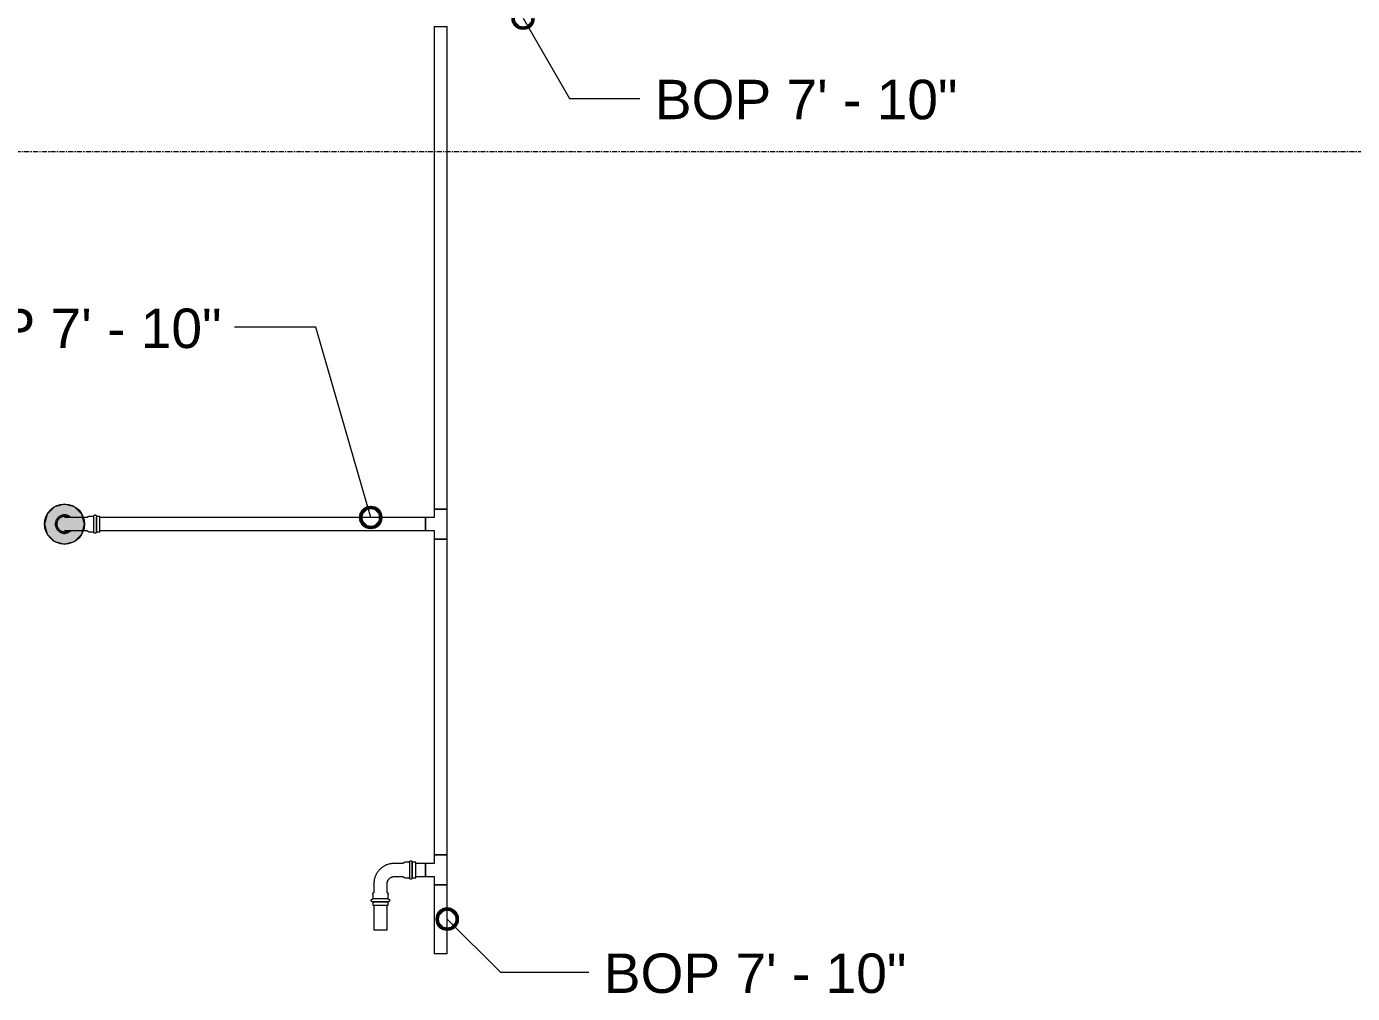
# Model space of a CAD drawing. Header units: inches. Extents: x -3679 to 241, y -496 to 1784.
# Drawn here: x -769.8 to -637.6, y 115 to 211.5 of the extents above; entities that cross this region are included whole.
import ezdxf

# ---------------------------------------------------------------- set-up
doc = ezdxf.new("R2010")
doc.units = ezdxf.units.IN
doc.header["$MEASUREMENT"] = 0
doc.linetypes.add('Grid Line', pattern=[0.875, 0.5, -0.125, 0.125, -0.125])
for name, color, linetype, lineweight in [('A-ANNO-NOTE', 250, 'Continuous', 9), ('G-ANNO-DIMS', 251, 'Continuous', 9), ('P-PIPE', 1, 'Continuous', 9), ('P-PIPE-CNTR', 1, 'Continuous', 9), ('S-GRID', 8, 'Continuous', 9)]:
    doc.layers.add(name, color=color, linetype=linetype, lineweight=lineweight)
doc.styles.add('Arial', font='arial.ttf', dxfattribs={"height": 3.934132})

# ---------------------------------------------------------------- blocks, each defined once
blk = doc.blocks.new('Victaulic-VicPress316-Elbow 90-45deg Style P568_P571 - Standard-V2-SECOND LEVEL')
at = {"layer": 'P-PIPE'}
for p, q in [((-3203.81, 730.05), (-3203.81, 729.6)), ((-3203.7, 731.1), (-3203.7, 730.2)), ((-3202.39, 730.21), (-3202.39, 731.1)), ((-3202.28, 729.6), (-3202.28, 730.05)), ((-3203.05, 729.6), (-3203.81, 729.6)), ((-3203.81, 729.31), (-3203.81, 728.97)), ((-3203.05, 729.31), (-3203.81, 729.31)), ((-3203.81, 728.97), (-3203.05, 728.97)), ((-3202.28, 729.6), (-3203.05, 729.6)), ((-3202.28, 729.31), (-3203.05, 729.31)), ((-3203.05, 728.97), (-3202.28, 728.97)), ((-3202.28, 728.97), (-3202.28, 729.31))]:
    blk.add_line(p, q, dxfattribs=at)
at = {"layer": 'P-PIPE', "flags": 128}
for points in [[(-3203.05, 733.4), (-3203.08, 733.4), (-3203.12, 733.4), (-3203.16, 733.4), (-3203.19, 733.39), (-3203.23, 733.38), (-3203.26, 733.38), (-3203.3, 733.37), (-3203.33, 733.36), (-3203.37, 733.34), (-3203.4, 733.33), (-3203.43, 733.32), (-3203.47, 733.3), (-3203.5, 733.28), (-3203.53, 733.26), (-3203.56, 733.24), (-3203.59, 733.22), (-3203.62, 733.2), (-3203.65, 733.18), (-3203.67, 733.15), (-3203.7, 733.13), (-3203.73, 733.1), (-3203.75, 733.07), (-3203.77, 733.04), (-3203.79, 733.01), (-3203.81, 732.98), (-3203.83, 732.95), (-3203.85, 732.92), (-3203.87, 732.89), (-3203.88, 732.85), (-3203.9, 732.82), (-3203.91, 732.79), (-3203.92, 732.75), (-3203.93, 732.72), (-3203.94, 732.68), (-3203.94, 732.65), (-3203.95, 732.61), (-3203.95, 732.57), (-3203.96, 732.54), (-3203.96, 732.5), (-3203.96, 732.46), (-3203.96, 732.43), (-3203.95, 732.39), (-3203.95, 732.35), (-3203.94, 732.32), (-3203.93, 732.28), (-3203.93, 732.25), (-3203.91, 732.21), (-3203.9, 732.18), (-3203.89, 732.14), (-3203.88, 732.11), (-3203.86, 732.08), (-3203.84, 732.05), (-3203.82, 732.01), (-3203.8, 731.98), (-3203.78, 731.95), (-3203.76, 731.92), (-3203.74, 731.9), (-3203.71, 731.87)], [(-3203.05, 733.26), (-3203.08, 733.26), (-3203.11, 733.25), (-3203.14, 733.25), (-3203.17, 733.25), (-3203.2, 733.24), (-3203.23, 733.23), (-3203.26, 733.23), (-3203.29, 733.22), (-3203.32, 733.21), (-3203.34, 733.2), (-3203.37, 733.18), (-3203.4, 733.17), (-3203.43, 733.16), (-3203.45, 733.14), (-3203.48, 733.12), (-3203.5, 733.1), (-3203.53, 733.09), (-3203.55, 733.07), (-3203.57, 733.05), (-3203.6, 733.02), (-3203.62, 733), (-3203.64, 732.98), (-3203.66, 732.95), (-3203.67, 732.93), (-3203.69, 732.9), (-3203.71, 732.88), (-3203.72, 732.85), (-3203.74, 732.82), (-3203.75, 732.8), (-3203.76, 732.77), (-3203.77, 732.74), (-3203.78, 732.71), (-3203.79, 732.68), (-3203.8, 732.65), (-3203.8, 732.62), (-3203.81, 732.59), (-3203.81, 732.56), (-3203.81, 732.53), (-3203.81, 732.5), (-3203.81, 732.47), (-3203.81, 732.44), (-3203.81, 732.41), (-3203.8, 732.38), (-3203.8, 732.35), (-3203.79, 732.32), (-3203.78, 732.29), (-3203.78, 732.26), (-3203.77, 732.23), (-3203.76, 732.2), (-3203.74, 732.17), (-3203.73, 732.14), (-3203.72, 732.12), (-3203.7, 732.1)], [(-3203.7, 732.49), (-3203.7, 732.49), (-3203.7, 732.49), (-3203.7, 732.48), (-3203.7, 732.47), (-3203.7, 732.46), (-3203.7, 732.45), (-3203.7, 732.44), (-3203.7, 732.42), (-3203.7, 732.4), (-3203.7, 732.38), (-3203.7, 732.36), (-3203.7, 732.33), (-3203.7, 732.31), (-3203.7, 732.28), (-3203.7, 732.25), (-3203.7, 732.21), (-3203.7, 732.18), (-3203.7, 732.14), (-3203.7, 732.11), (-3203.7, 732.07), (-3203.7, 732.03), (-3203.7, 731.98), (-3203.7, 731.94), (-3203.7, 731.9), (-3203.7, 731.85), (-3203.7, 731.8), (-3203.7, 731.75), (-3203.7, 731.7), (-3203.7, 731.65), (-3203.7, 731.6), (-3203.7, 731.55), (-3203.7, 731.5), (-3203.7, 731.44), (-3203.7, 731.39), (-3203.7, 731.33), (-3203.7, 731.28), (-3203.7, 731.22), (-3203.7, 731.17), (-3203.7, 731.11), (-3203.7, 731.1)], [(-3202.39, 731.86), (-3202.37, 731.88), (-3202.34, 731.91), (-3202.32, 731.94), (-3202.3, 731.97), (-3202.28, 732), (-3202.26, 732.03), (-3202.24, 732.06), (-3202.23, 732.09), (-3202.21, 732.13), (-3202.2, 732.16), (-3202.18, 732.19), (-3202.17, 732.23), (-3202.16, 732.26), (-3202.15, 732.3), (-3202.15, 732.33), (-3202.14, 732.37), (-3202.14, 732.41), (-3202.14, 732.44), (-3202.13, 732.48), (-3202.13, 732.52), (-3202.14, 732.55), (-3202.14, 732.59), (-3202.14, 732.63), (-3202.15, 732.66), (-3202.16, 732.7), (-3202.17, 732.73), (-3202.18, 732.77), (-3202.19, 732.8), (-3202.2, 732.84), (-3202.22, 732.87), (-3202.23, 732.9), (-3202.25, 732.93), (-3202.27, 732.97), (-3202.29, 733), (-3202.31, 733.03), (-3202.33, 733.06), (-3202.35, 733.08), (-3202.38, 733.11), (-3202.4, 733.14), (-3202.43, 733.16), (-3202.46, 733.19), (-3202.49, 733.21), (-3202.51, 733.23), (-3202.55, 733.25), (-3202.58, 733.27), (-3202.61, 733.29), (-3202.64, 733.31), (-3202.67, 733.32), (-3202.71, 733.34), (-3202.74, 733.35), (-3202.78, 733.36), (-3202.81, 733.37), (-3202.85, 733.38), (-3202.88, 733.39), (-3202.92, 733.39), (-3202.95, 733.4), (-3202.99, 733.4), (-3203.03, 733.4), (-3203.05, 733.4)], [(-3202.39, 732.1), (-3202.37, 732.13), (-3202.36, 732.16), (-3202.34, 732.18), (-3202.33, 732.21), (-3202.32, 732.24), (-3202.31, 732.27), (-3202.3, 732.3), (-3202.3, 732.33), (-3202.29, 732.36), (-3202.29, 732.39), (-3202.28, 732.42), (-3202.28, 732.45), (-3202.28, 732.48), (-3202.28, 732.51), (-3202.28, 732.54), (-3202.28, 732.57), (-3202.29, 732.6), (-3202.29, 732.63), (-3202.3, 732.66), (-3202.31, 732.69), (-3202.32, 732.72), (-3202.33, 732.75), (-3202.34, 732.78), (-3202.35, 732.81), (-3202.36, 732.84), (-3202.38, 732.86), (-3202.39, 732.89), (-3202.41, 732.92), (-3202.43, 732.94), (-3202.44, 732.97), (-3202.46, 732.99), (-3202.48, 733.01), (-3202.51, 733.03), (-3202.53, 733.06), (-3202.55, 733.08), (-3202.58, 733.09), (-3202.6, 733.11), (-3202.62, 733.13), (-3202.65, 733.15), (-3202.68, 733.16), (-3202.7, 733.18), (-3202.73, 733.19), (-3202.76, 733.2), (-3202.79, 733.21), (-3202.82, 733.22), (-3202.85, 733.23), (-3202.88, 733.24), (-3202.91, 733.24), (-3202.94, 733.25), (-3202.97, 733.25), (-3203, 733.26), (-3203.03, 733.26), (-3203.05, 733.26)], [(-3202.39, 731.1), (-3202.39, 731.15), (-3202.39, 731.21), (-3202.39, 731.26), (-3202.39, 731.32), (-3202.39, 731.37), (-3202.39, 731.43), (-3202.39, 731.48), (-3202.39, 731.54), (-3202.39, 731.59), (-3202.39, 731.64), (-3202.39, 731.69), (-3202.39, 731.74), (-3202.39, 731.79), (-3202.39, 731.84), (-3202.39, 731.88), (-3202.39, 731.93), (-3202.39, 731.97), (-3202.39, 732.02), (-3202.39, 732.06), (-3202.39, 732.1), (-3202.39, 732.13), (-3202.39, 732.17), (-3202.39, 732.21), (-3202.39, 732.24), (-3202.39, 732.27), (-3202.39, 732.3), (-3202.39, 732.33), (-3202.39, 732.35), (-3202.39, 732.37), (-3202.39, 732.4), (-3202.39, 732.41), (-3202.39, 732.43), (-3202.39, 732.45), (-3202.39, 732.46), (-3202.39, 732.47), (-3202.39, 732.48), (-3202.39, 732.48), (-3202.39, 732.49), (-3202.39, 732.49), (-3202.39, 732.49)], [(-3203.81, 730.05), (-3203.81, 730.06), (-3203.81, 730.07), (-3203.81, 730.08), (-3203.81, 730.09), (-3203.81, 730.11), (-3203.8, 730.12), (-3203.8, 730.13), (-3203.8, 730.14), (-3203.8, 730.15), (-3203.79, 730.16), (-3203.79, 730.17), (-3203.78, 730.18), (-3203.78, 730.19), (-3203.77, 730.2), (-3203.76, 730.2), (-3203.76, 730.21), (-3203.75, 730.22), (-3203.74, 730.23), (-3203.74, 730.24), (-3203.73, 730.25), (-3203.72, 730.25), (-3203.71, 730.26), (-3203.71, 730.27), (-3203.7, 730.27)], [(-3202.39, 730.27), (-3202.38, 730.26), (-3202.37, 730.26), (-3202.36, 730.25), (-3202.36, 730.24), (-3202.35, 730.23), (-3202.34, 730.22), (-3202.33, 730.22), (-3202.33, 730.21), (-3202.32, 730.2), (-3202.32, 730.19), (-3202.31, 730.18), (-3202.31, 730.17), (-3202.3, 730.16), (-3202.3, 730.15), (-3202.29, 730.14), (-3202.29, 730.13), (-3202.29, 730.12), (-3202.29, 730.11), (-3202.28, 730.1), (-3202.28, 730.09), (-3202.28, 730.07), (-3202.28, 730.06), (-3202.28, 730.05), (-3202.28, 730.05)], [(-3203.81, 729.31), (-3203.82, 729.31), (-3203.82, 729.31), (-3203.83, 729.31), (-3203.84, 729.31), (-3203.84, 729.31), (-3203.85, 729.31), (-3203.85, 729.31), (-3203.86, 729.32), (-3203.86, 729.32), (-3203.87, 729.32), (-3203.87, 729.32), (-3203.88, 729.32), (-3203.88, 729.33), (-3203.89, 729.33), (-3203.89, 729.33), (-3203.9, 729.34), (-3203.9, 729.34), (-3203.91, 729.34), (-3203.91, 729.35), (-3203.92, 729.35), (-3203.92, 729.36), (-3203.92, 729.36), (-3203.93, 729.37), (-3203.93, 729.37), (-3203.93, 729.38), (-3203.94, 729.38), (-3203.94, 729.39), (-3203.94, 729.39), (-3203.95, 729.4), (-3203.95, 729.4), (-3203.95, 729.41), (-3203.95, 729.41), (-3203.95, 729.42), (-3203.95, 729.42), (-3203.96, 729.43), (-3203.96, 729.44), (-3203.96, 729.44), (-3203.96, 729.45), (-3203.96, 729.45), (-3203.96, 729.46), (-3203.96, 729.46), (-3203.96, 729.47), (-3203.96, 729.48), (-3203.96, 729.48), (-3203.95, 729.49), (-3203.95, 729.49), (-3203.95, 729.5), (-3203.95, 729.5), (-3203.95, 729.51), (-3203.94, 729.51), (-3203.94, 729.52), (-3203.94, 729.52), (-3203.94, 729.53), (-3203.93, 729.53), (-3203.93, 729.54), (-3203.93, 729.54), (-3203.92, 729.55), (-3203.92, 729.55), (-3203.92, 729.56), (-3203.91, 729.56), (-3203.91, 729.57), (-3203.9, 729.57), (-3203.9, 729.57), (-3203.89, 729.58), (-3203.89, 729.58), (-3203.88, 729.58), (-3203.88, 729.58), (-3203.87, 729.59), (-3203.87, 729.59), (-3203.86, 729.59), (-3203.86, 729.59), (-3203.85, 729.59), (-3203.84, 729.6), (-3203.84, 729.6), (-3203.83, 729.6), (-3203.83, 729.6), (-3203.82, 729.6), (-3203.82, 729.6), (-3203.81, 729.6)], [(-3203.05, 729.6), (-3203.08, 729.6), (-3203.11, 729.6), (-3203.14, 729.6), (-3203.17, 729.6), (-3203.2, 729.6), (-3203.23, 729.6), (-3203.26, 729.6), (-3203.29, 729.6), (-3203.32, 729.6), (-3203.34, 729.6), (-3203.37, 729.6), (-3203.4, 729.6), (-3203.43, 729.6), (-3203.45, 729.6), (-3203.48, 729.6), (-3203.5, 729.6), (-3203.53, 729.6), (-3203.55, 729.6), (-3203.57, 729.6), (-3203.6, 729.6), (-3203.62, 729.6), (-3203.64, 729.6), (-3203.66, 729.6), (-3203.67, 729.6), (-3203.69, 729.6), (-3203.71, 729.6), (-3203.72, 729.6), (-3203.74, 729.6), (-3203.75, 729.6), (-3203.76, 729.6), (-3203.77, 729.6), (-3203.78, 729.6), (-3203.79, 729.6), (-3203.8, 729.6), (-3203.8, 729.6), (-3203.81, 729.6), (-3203.81, 729.6), (-3203.81, 729.6), (-3203.81, 729.6), (-3203.81, 729.6)], [(-3203.81, 729.6), (-3203.81, 729.6), (-3203.81, 729.6), (-3203.81, 729.6), (-3203.8, 729.6), (-3203.8, 729.6), (-3203.79, 729.6), (-3203.78, 729.6), (-3203.77, 729.6)], [(-3203.77, 729.31), (-3203.78, 729.31), (-3203.79, 729.31), (-3203.8, 729.31), (-3203.8, 729.31), (-3203.81, 729.31), (-3203.81, 729.31), (-3203.81, 729.31), (-3203.81, 729.31), (-3203.81, 729.31)], [(-3203.81, 729.31), (-3203.81, 729.31), (-3203.81, 729.31), (-3203.81, 729.31), (-3203.8, 729.31), (-3203.8, 729.31), (-3203.79, 729.31), (-3203.78, 729.31), (-3203.77, 729.31), (-3203.76, 729.31), (-3203.75, 729.31), (-3203.74, 729.31), (-3203.73, 729.31), (-3203.71, 729.31), (-3203.7, 729.31), (-3203.68, 729.31), (-3203.66, 729.31), (-3203.64, 729.31), (-3203.62, 729.31), (-3203.6, 729.31), (-3203.58, 729.31), (-3203.56, 729.31), (-3203.53, 729.31), (-3203.51, 729.31), (-3203.49, 729.31), (-3203.46, 729.31), (-3203.43, 729.31), (-3203.41, 729.31), (-3203.38, 729.31), (-3203.35, 729.31), (-3203.32, 729.31), (-3203.29, 729.31), (-3203.27, 729.31), (-3203.24, 729.31), (-3203.21, 729.31), (-3203.18, 729.31), (-3203.15, 729.31), (-3203.12, 729.31), (-3203.08, 729.31), (-3203.05, 729.31), (-3203.05, 729.31)], [(-3202.28, 729.6), (-3202.28, 729.6), (-3202.28, 729.6), (-3202.29, 729.6), (-3202.29, 729.6), (-3202.29, 729.6), (-3202.3, 729.6), (-3202.31, 729.6), (-3202.32, 729.6), (-3202.33, 729.6), (-3202.34, 729.6), (-3202.35, 729.6), (-3202.37, 729.6), (-3202.38, 729.6), (-3202.4, 729.6), (-3202.41, 729.6), (-3202.43, 729.6), (-3202.45, 729.6), (-3202.47, 729.6), (-3202.49, 729.6), (-3202.51, 729.6), (-3202.53, 729.6), (-3202.56, 729.6), (-3202.58, 729.6), (-3202.61, 729.6), (-3202.63, 729.6), (-3202.66, 729.6), (-3202.68, 729.6), (-3202.71, 729.6), (-3202.74, 729.6), (-3202.77, 729.6), (-3202.8, 729.6), (-3202.83, 729.6), (-3202.86, 729.6), (-3202.89, 729.6), (-3202.92, 729.6), (-3202.95, 729.6), (-3202.98, 729.6), (-3203.01, 729.6), (-3203.04, 729.6), (-3203.05, 729.6)], [(-3203.05, 729.31), (-3203.02, 729.31), (-3202.98, 729.31), (-3202.95, 729.31), (-3202.92, 729.31), (-3202.89, 729.31), (-3202.86, 729.31), (-3202.83, 729.31), (-3202.8, 729.31), (-3202.78, 729.31), (-3202.75, 729.31), (-3202.72, 729.31), (-3202.69, 729.31), (-3202.67, 729.31), (-3202.64, 729.31), (-3202.61, 729.31), (-3202.59, 729.31), (-3202.56, 729.31), (-3202.54, 729.31), (-3202.52, 729.31), (-3202.5, 729.31), (-3202.48, 729.31), (-3202.46, 729.31), (-3202.44, 729.31), (-3202.42, 729.31), (-3202.4, 729.31), (-3202.39, 729.31), (-3202.37, 729.31), (-3202.36, 729.31), (-3202.34, 729.31), (-3202.33, 729.31), (-3202.32, 729.31), (-3202.31, 729.31), (-3202.3, 729.31), (-3202.3, 729.31), (-3202.29, 729.31), (-3202.29, 729.31), (-3202.28, 729.31), (-3202.28, 729.31), (-3202.28, 729.31), (-3202.28, 729.31)], [(-3202.32, 729.6), (-3202.31, 729.6), (-3202.3, 729.6), (-3202.3, 729.6), (-3202.29, 729.6), (-3202.29, 729.6), (-3202.28, 729.6), (-3202.28, 729.6), (-3202.28, 729.6), (-3202.28, 729.6)], [(-3202.28, 729.31), (-3202.28, 729.31), (-3202.28, 729.31), (-3202.29, 729.31), (-3202.29, 729.31), (-3202.29, 729.31), (-3202.3, 729.31), (-3202.31, 729.31), (-3202.32, 729.31)], [(-3202.28, 729.6), (-3202.27, 729.6), (-3202.27, 729.6), (-3202.26, 729.6), (-3202.26, 729.6), (-3202.25, 729.6), (-3202.24, 729.6), (-3202.24, 729.59), (-3202.23, 729.59), (-3202.23, 729.59), (-3202.22, 729.59), (-3202.22, 729.59), (-3202.21, 729.58), (-3202.21, 729.58), (-3202.2, 729.58), (-3202.2, 729.57), (-3202.19, 729.57), (-3202.19, 729.57), (-3202.18, 729.56), (-3202.18, 729.56), (-3202.18, 729.56), (-3202.17, 729.55), (-3202.17, 729.55), (-3202.16, 729.54), (-3202.16, 729.54), (-3202.16, 729.53), (-3202.15, 729.53), (-3202.15, 729.52), (-3202.15, 729.52), (-3202.15, 729.51), (-3202.14, 729.51), (-3202.14, 729.5), (-3202.14, 729.5), (-3202.14, 729.49), (-3202.14, 729.48), (-3202.14, 729.48), (-3202.14, 729.47), (-3202.13, 729.47), (-3202.13, 729.46), (-3202.13, 729.46), (-3202.13, 729.45), (-3202.13, 729.44), (-3202.13, 729.44), (-3202.14, 729.43), (-3202.14, 729.43), (-3202.14, 729.42), (-3202.14, 729.42), (-3202.14, 729.41), (-3202.14, 729.4), (-3202.14, 729.4), (-3202.15, 729.39), (-3202.15, 729.39), (-3202.15, 729.38), (-3202.16, 729.38), (-3202.16, 729.37), (-3202.16, 729.37), (-3202.17, 729.36), (-3202.17, 729.36), (-3202.17, 729.35), (-3202.18, 729.35), (-3202.18, 729.35), (-3202.19, 729.34), (-3202.19, 729.34), (-3202.19, 729.34), (-3202.2, 729.33), (-3202.2, 729.33), (-3202.21, 729.33), (-3202.21, 729.32), (-3202.22, 729.32), (-3202.23, 729.32), (-3202.23, 729.32), (-3202.24, 729.32), (-3202.24, 729.31), (-3202.25, 729.31), (-3202.25, 729.31), (-3202.26, 729.31), (-3202.26, 729.31), (-3202.27, 729.31), (-3202.28, 729.31), (-3202.28, 729.31)]]:
    blk.add_lwpolyline(points, dxfattribs=at)
blk = doc.blocks.new('Victaulic-VicPress316-Elbow 90-45deg Style P568_P571 - Standard-V1-SECOND LEVEL')
at = {"layer": 'P-PIPE'}
for p, q in [((-0.77, 3.52), (-0.77, 3.18)), ((0.77, 3.52), (-0.77, 3.52)), ((-0.77, 3.18), (0.77, 3.18)), ((-0.77, 2.89), (-0.77, 2.44)), ((-0.77, 2.89), (0.77, 2.89)), ((0.77, 3.18), (0.77, 3.52)), ((0.77, 2.44), (0.77, 2.89)), ((-0.66, 2.28), (-0.66, 1.39)), ((0.66, 1.39), (0.66, 2.28)), ((-3.18, 0.77), (-3.52, 0.77)), ((-3.52, 0.77), (-3.52, -0.77)), ((-3.18, -0.77), (-3.18, 0.77)), ((-2.44, 0.77), (-2.89, 0.77)), ((-2.89, -0.77), (-2.89, 0.77)), ((-1.39, 0.66), (-2.28, 0.66)), ((-3.52, -0.77), (-3.18, -0.77)), ((-2.89, -0.77), (-2.44, -0.77)), ((-2.28, -0.66), (-1.39, -0.66))]:
    blk.add_line(p, q, dxfattribs=at)
at = {"layer": 'P-PIPE', "flags": 128}
for points in [[(-0.77, 2.89), (-0.77, 2.89), (-0.78, 2.89), (-0.78, 2.89), (-0.79, 2.89), (-0.8, 2.89), (-0.8, 2.89), (-0.81, 2.9), (-0.81, 2.9), (-0.82, 2.9), (-0.82, 2.9), (-0.83, 2.9), (-0.83, 2.91), (-0.84, 2.91), (-0.84, 2.91), (-0.85, 2.92), (-0.85, 2.92), (-0.86, 2.92), (-0.86, 2.93), (-0.87, 2.93), (-0.87, 2.93), (-0.87, 2.94), (-0.88, 2.94), (-0.88, 2.95), (-0.89, 2.95), (-0.89, 2.96), (-0.89, 2.96), (-0.89, 2.97), (-0.9, 2.97), (-0.9, 2.98), (-0.9, 2.98), (-0.9, 2.99), (-0.91, 2.99), (-0.91, 3), (-0.91, 3.01), (-0.91, 3.01), (-0.91, 3.02), (-0.91, 3.02), (-0.91, 3.03), (-0.91, 3.03), (-0.91, 3.04), (-0.91, 3.05), (-0.91, 3.05), (-0.91, 3.06), (-0.91, 3.06), (-0.91, 3.07), (-0.91, 3.07), (-0.91, 3.08), (-0.9, 3.09), (-0.9, 3.09), (-0.9, 3.1), (-0.9, 3.1), (-0.89, 3.11), (-0.89, 3.11), (-0.89, 3.12), (-0.88, 3.12), (-0.88, 3.13), (-0.88, 3.13), (-0.87, 3.14), (-0.87, 3.14), (-0.86, 3.14), (-0.86, 3.15), (-0.86, 3.15), (-0.85, 3.15), (-0.85, 3.16), (-0.84, 3.16), (-0.84, 3.16), (-0.83, 3.17), (-0.83, 3.17), (-0.82, 3.17), (-0.82, 3.17), (-0.81, 3.17), (-0.8, 3.18), (-0.8, 3.18), (-0.79, 3.18), (-0.79, 3.18), (-0.78, 3.18), (-0.78, 3.18), (-0.77, 3.18), (-0.77, 3.18)], [(0.77, 3.18), (0.77, 3.18), (0.76, 3.18), (0.76, 3.18), (0.76, 3.18), (0.75, 3.18), (0.74, 3.18), (0.74, 3.18), (0.73, 3.18), (0.72, 3.18), (0.71, 3.18), (0.69, 3.18), (0.68, 3.18), (0.67, 3.18), (0.65, 3.18), (0.63, 3.18), (0.61, 3.18), (0.6, 3.18), (0.58, 3.18), (0.56, 3.18), (0.53, 3.18), (0.51, 3.18), (0.49, 3.18), (0.46, 3.18), (0.44, 3.18), (0.41, 3.18), (0.39, 3.18), (0.36, 3.18), (0.33, 3.18), (0.31, 3.18), (0.28, 3.18), (0.25, 3.18), (0.22, 3.18), (0.19, 3.18), (0.16, 3.18), (0.13, 3.18), (0.1, 3.18), (0.07, 3.18), (0.04, 3.18), (0.01, 3.18), (-0.02, 3.18), (-0.05, 3.18), (-0.08, 3.18), (-0.11, 3.18), (-0.14, 3.18), (-0.17, 3.18), (-0.2, 3.18), (-0.23, 3.18), (-0.26, 3.18), (-0.29, 3.18), (-0.32, 3.18), (-0.35, 3.18), (-0.37, 3.18), (-0.4, 3.18), (-0.43, 3.18), (-0.45, 3.18), (-0.48, 3.18), (-0.5, 3.18), (-0.52, 3.18), (-0.54, 3.18), (-0.57, 3.18), (-0.59, 3.18), (-0.6, 3.18), (-0.62, 3.18), (-0.64, 3.18), (-0.66, 3.18), (-0.67, 3.18), (-0.69, 3.18), (-0.7, 3.18), (-0.71, 3.18), (-0.72, 3.18), (-0.73, 3.18), (-0.74, 3.18), (-0.75, 3.18), (-0.75, 3.18), (-0.76, 3.18), (-0.76, 3.18), (-0.77, 3.18), (-0.77, 3.18), (-0.77, 3.18)], [(-0.77, 3.18), (-0.77, 3.18), (-0.76, 3.18), (-0.76, 3.18), (-0.76, 3.18), (-0.75, 3.18), (-0.74, 3.18), (-0.74, 3.18), (-0.73, 3.18)], [(-0.77, 2.89), (-0.77, 2.89), (-0.76, 2.89), (-0.76, 2.89), (-0.76, 2.89), (-0.75, 2.89), (-0.74, 2.89), (-0.74, 2.89), (-0.73, 2.89), (-0.72, 2.89), (-0.71, 2.89), (-0.69, 2.89), (-0.68, 2.89), (-0.67, 2.89), (-0.65, 2.89), (-0.63, 2.89), (-0.61, 2.89), (-0.6, 2.89), (-0.58, 2.89), (-0.56, 2.89), (-0.53, 2.89), (-0.51, 2.89), (-0.49, 2.89), (-0.46, 2.89), (-0.44, 2.89), (-0.41, 2.89), (-0.39, 2.89), (-0.36, 2.89), (-0.33, 2.89), (-0.31, 2.89), (-0.28, 2.89), (-0.25, 2.89), (-0.22, 2.89), (-0.19, 2.89), (-0.16, 2.89), (-0.13, 2.89), (-0.1, 2.89), (-0.07, 2.89), (-0.04, 2.89), (-0.01, 2.89), (0.02, 2.89), (0.05, 2.89), (0.08, 2.89), (0.11, 2.89), (0.14, 2.89), (0.17, 2.89), (0.2, 2.89), (0.23, 2.89), (0.26, 2.89), (0.29, 2.89), (0.32, 2.89), (0.35, 2.89), (0.37, 2.89), (0.4, 2.89), (0.43, 2.89), (0.45, 2.89), (0.48, 2.89), (0.5, 2.89), (0.52, 2.89), (0.54, 2.89), (0.57, 2.89), (0.59, 2.89), (0.6, 2.89), (0.62, 2.89), (0.64, 2.89), (0.66, 2.89), (0.67, 2.89), (0.69, 2.89), (0.7, 2.89), (0.71, 2.89), (0.72, 2.89), (0.73, 2.89), (0.74, 2.89), (0.75, 2.89), (0.75, 2.89), (0.76, 2.89), (0.76, 2.89), (0.77, 2.89), (0.77, 2.89), (0.77, 2.89)], [(-0.72, 2.89), (-0.73, 2.89), (-0.74, 2.89), (-0.75, 2.89), (-0.75, 2.89), (-0.76, 2.89), (-0.76, 2.89), (-0.77, 2.89), (-0.77, 2.89), (-0.77, 2.89)], [(0.72, 3.18), (0.73, 3.18), (0.74, 3.18), (0.75, 3.18), (0.75, 3.18), (0.76, 3.18), (0.76, 3.18), (0.77, 3.18), (0.77, 3.18), (0.77, 3.18)], [(0.77, 2.89), (0.77, 2.89), (0.76, 2.89), (0.76, 2.89), (0.76, 2.89), (0.75, 2.89), (0.74, 2.89), (0.74, 2.89), (0.73, 2.89)], [(0.77, 3.18), (0.77, 3.18), (0.78, 3.18), (0.78, 3.18), (0.79, 3.18), (0.8, 3.18), (0.8, 3.18), (0.81, 3.18), (0.81, 3.17), (0.82, 3.17), (0.82, 3.17), (0.83, 3.17), (0.83, 3.17), (0.84, 3.16), (0.84, 3.16), (0.85, 3.16), (0.85, 3.15), (0.86, 3.15), (0.86, 3.15), (0.87, 3.14), (0.87, 3.14), (0.87, 3.13), (0.88, 3.13), (0.88, 3.12), (0.89, 3.12), (0.89, 3.11), (0.89, 3.11), (0.89, 3.1), (0.9, 3.1), (0.9, 3.09), (0.9, 3.09), (0.9, 3.08), (0.91, 3.08), (0.91, 3.07), (0.91, 3.07), (0.91, 3.06), (0.91, 3.05), (0.91, 3.05), (0.91, 3.04), (0.91, 3.04), (0.91, 3.03), (0.91, 3.03), (0.91, 3.02), (0.91, 3.01), (0.91, 3.01), (0.91, 3), (0.91, 3), (0.91, 2.99), (0.9, 2.99), (0.9, 2.98), (0.9, 2.98), (0.9, 2.97), (0.89, 2.97), (0.89, 2.96), (0.89, 2.96), (0.88, 2.95), (0.88, 2.95), (0.88, 2.94), (0.87, 2.94), (0.87, 2.93), (0.86, 2.93), (0.86, 2.92), (0.86, 2.92), (0.85, 2.92), (0.85, 2.91), (0.84, 2.91), (0.84, 2.91), (0.83, 2.91), (0.83, 2.9), (0.82, 2.9), (0.82, 2.9), (0.81, 2.9), (0.8, 2.9), (0.8, 2.89), (0.79, 2.89), (0.79, 2.89), (0.78, 2.89), (0.78, 2.89), (0.77, 2.89), (0.77, 2.89)], [(-0.66, 1.39), (-0.66, 1.36), (-0.66, 1.33), (-0.66, 1.3), (-0.67, 1.28), (-0.67, 1.25), (-0.68, 1.22), (-0.69, 1.19), (-0.69, 1.16), (-0.7, 1.13), (-0.72, 1.11), (-0.73, 1.08), (-0.74, 1.05), (-0.75, 1.03), (-0.77, 1), (-0.79, 0.98), (-0.8, 0.95), (-0.82, 0.93), (-0.84, 0.91), (-0.86, 0.89), (-0.88, 0.87), (-0.9, 0.85), (-0.92, 0.83), (-0.95, 0.81), (-0.97, 0.79), (-1, 0.77), (-1.02, 0.76), (-1.05, 0.74), (-1.07, 0.73), (-1.1, 0.72), (-1.13, 0.71), (-1.15, 0.7), (-1.18, 0.69), (-1.21, 0.68), (-1.24, 0.67), (-1.27, 0.67), (-1.3, 0.66), (-1.33, 0.66), (-1.36, 0.66), (-1.39, 0.66), (-1.39, 0.66)], [(-1.39, -0.66), (-1.31, -0.66), (-1.23, -0.65), (-1.15, -0.64), (-1.07, -0.63), (-0.99, -0.62), (-0.91, -0.6), (-0.83, -0.58), (-0.75, -0.55), (-0.67, -0.53), (-0.59, -0.5), (-0.52, -0.46), (-0.45, -0.43), (-0.37, -0.39), (-0.3, -0.34), (-0.24, -0.3), (-0.17, -0.25), (-0.1, -0.2), (-0.04, -0.15), (0.02, -0.09), (0.08, -0.04), (0.13, 0.02), (0.19, 0.09), (0.24, 0.15), (0.29, 0.22), (0.33, 0.29), (0.38, 0.35), (0.42, 0.43), (0.45, 0.5), (0.49, 0.57), (0.52, 0.65), (0.55, 0.73), (0.57, 0.81), (0.59, 0.88), (0.61, 0.96), (0.63, 1.04), (0.64, 1.13), (0.65, 1.21), (0.65, 1.29), (0.66, 1.37), (0.66, 1.39)], [(-0.66, 2.22), (-0.67, 2.23), (-0.67, 2.23), (-0.68, 2.24), (-0.69, 2.25), (-0.7, 2.26), (-0.7, 2.27), (-0.71, 2.27), (-0.72, 2.28), (-0.72, 2.29), (-0.73, 2.3), (-0.73, 2.31), (-0.74, 2.32), (-0.74, 2.33), (-0.75, 2.34), (-0.75, 2.35), (-0.76, 2.36), (-0.76, 2.37), (-0.76, 2.38), (-0.76, 2.39), (-0.76, 2.4), (-0.77, 2.42), (-0.77, 2.43), (-0.77, 2.44), (-0.77, 2.44)], [(0.77, 2.44), (0.77, 2.43), (0.77, 2.42), (0.76, 2.41), (0.76, 2.4), (0.76, 2.38), (0.76, 2.37), (0.76, 2.36), (0.75, 2.35), (0.75, 2.34), (0.74, 2.33), (0.74, 2.32), (0.74, 2.31), (0.73, 2.3), (0.72, 2.29), (0.72, 2.29), (0.71, 2.28), (0.71, 2.27), (0.7, 2.26), (0.69, 2.25), (0.68, 2.24), (0.68, 2.24), (0.67, 2.23), (0.66, 2.22), (0.66, 2.22)], [(-3.18, 0.77), (-3.18, 0.77), (-3.18, 0.78), (-3.18, 0.78), (-3.18, 0.79), (-3.18, 0.8), (-3.18, 0.8), (-3.18, 0.81), (-3.17, 0.81), (-3.17, 0.82), (-3.17, 0.82), (-3.17, 0.83), (-3.17, 0.83), (-3.16, 0.84), (-3.16, 0.84), (-3.16, 0.85), (-3.15, 0.85), (-3.15, 0.86), (-3.15, 0.86), (-3.14, 0.87), (-3.14, 0.87), (-3.13, 0.87), (-3.13, 0.88), (-3.12, 0.88), (-3.12, 0.89), (-3.11, 0.89), (-3.11, 0.89), (-3.1, 0.89), (-3.1, 0.9), (-3.09, 0.9), (-3.09, 0.9), (-3.08, 0.9), (-3.08, 0.91), (-3.07, 0.91), (-3.07, 0.91), (-3.06, 0.91), (-3.05, 0.91), (-3.05, 0.91), (-3.04, 0.91), (-3.04, 0.91), (-3.03, 0.91), (-3.03, 0.91), (-3.02, 0.91), (-3.01, 0.91), (-3.01, 0.91), (-3, 0.91), (-3, 0.91), (-2.99, 0.91), (-2.99, 0.9), (-2.98, 0.9), (-2.98, 0.9), (-2.97, 0.9), (-2.97, 0.89), (-2.96, 0.89), (-2.96, 0.89), (-2.95, 0.88), (-2.95, 0.88), (-2.94, 0.88), (-2.94, 0.87), (-2.93, 0.87), (-2.93, 0.86), (-2.92, 0.86), (-2.92, 0.86), (-2.92, 0.85), (-2.91, 0.85), (-2.91, 0.84), (-2.91, 0.84), (-2.91, 0.83), (-2.9, 0.83), (-2.9, 0.82), (-2.9, 0.82), (-2.9, 0.81), (-2.9, 0.8), (-2.89, 0.8), (-2.89, 0.79), (-2.89, 0.79), (-2.89, 0.78), (-2.89, 0.78), (-2.89, 0.77), (-2.89, 0.77)], [(-3.18, 0.77), (-3.18, 0.77), (-3.18, 0.76), (-3.18, 0.76), (-3.18, 0.76), (-3.18, 0.75), (-3.18, 0.74), (-3.18, 0.74), (-3.18, 0.73), (-3.18, 0.72), (-3.18, 0.71), (-3.18, 0.69), (-3.18, 0.68), (-3.18, 0.67), (-3.18, 0.65), (-3.18, 0.63), (-3.18, 0.61), (-3.18, 0.6), (-3.18, 0.58), (-3.18, 0.56), (-3.18, 0.53), (-3.18, 0.51), (-3.18, 0.49), (-3.18, 0.46), (-3.18, 0.44), (-3.18, 0.41), (-3.18, 0.39), (-3.18, 0.36), (-3.18, 0.33), (-3.18, 0.31), (-3.18, 0.28), (-3.18, 0.25), (-3.18, 0.22), (-3.18, 0.19), (-3.18, 0.16), (-3.18, 0.13), (-3.18, 0.1), (-3.18, 0.07), (-3.18, 0.04), (-3.18, 0.01), (-3.18, -0.02), (-3.18, -0.05), (-3.18, -0.08), (-3.18, -0.11), (-3.18, -0.14), (-3.18, -0.17), (-3.18, -0.2), (-3.18, -0.23), (-3.18, -0.26), (-3.18, -0.29), (-3.18, -0.32), (-3.18, -0.35), (-3.18, -0.37), (-3.18, -0.4), (-3.18, -0.43), (-3.18, -0.45), (-3.18, -0.48), (-3.18, -0.5), (-3.18, -0.52), (-3.18, -0.54), (-3.18, -0.57), (-3.18, -0.59), (-3.18, -0.6), (-3.18, -0.62), (-3.18, -0.64), (-3.18, -0.66), (-3.18, -0.67), (-3.18, -0.69), (-3.18, -0.7), (-3.18, -0.71), (-3.18, -0.72), (-3.18, -0.73), (-3.18, -0.74), (-3.18, -0.75), (-3.18, -0.75), (-3.18, -0.76), (-3.18, -0.76), (-3.18, -0.77), (-3.18, -0.77), (-3.18, -0.77)], [(-3.18, 0.72), (-3.18, 0.73), (-3.18, 0.74), (-3.18, 0.75), (-3.18, 0.75), (-3.18, 0.76), (-3.18, 0.76), (-3.18, 0.77), (-3.18, 0.77), (-3.18, 0.77)], [(-2.89, -0.77), (-2.89, -0.77), (-2.89, -0.76), (-2.89, -0.76), (-2.89, -0.76), (-2.89, -0.75), (-2.89, -0.74), (-2.89, -0.74), (-2.89, -0.73), (-2.89, -0.72), (-2.89, -0.71), (-2.89, -0.69), (-2.89, -0.68), (-2.89, -0.67), (-2.89, -0.65), (-2.89, -0.63), (-2.89, -0.61), (-2.89, -0.6), (-2.89, -0.58), (-2.89, -0.56), (-2.89, -0.53), (-2.89, -0.51), (-2.89, -0.49), (-2.89, -0.46), (-2.89, -0.44), (-2.89, -0.41), (-2.89, -0.39), (-2.89, -0.36), (-2.89, -0.33), (-2.89, -0.31), (-2.89, -0.28), (-2.89, -0.25), (-2.89, -0.22), (-2.89, -0.19), (-2.89, -0.16), (-2.89, -0.13), (-2.89, -0.1), (-2.89, -0.07), (-2.89, -0.04), (-2.89, -0.01), (-2.89, 0.02), (-2.89, 0.05), (-2.89, 0.08), (-2.89, 0.11), (-2.89, 0.14), (-2.89, 0.17), (-2.89, 0.2), (-2.89, 0.23), (-2.89, 0.26), (-2.89, 0.29), (-2.89, 0.32), (-2.89, 0.35), (-2.89, 0.37), (-2.89, 0.4), (-2.89, 0.43), (-2.89, 0.45), (-2.89, 0.48), (-2.89, 0.5), (-2.89, 0.52), (-2.89, 0.54), (-2.89, 0.57), (-2.89, 0.59), (-2.89, 0.6), (-2.89, 0.62), (-2.89, 0.64), (-2.89, 0.66), (-2.89, 0.67), (-2.89, 0.69), (-2.89, 0.7), (-2.89, 0.71), (-2.89, 0.72), (-2.89, 0.73), (-2.89, 0.74), (-2.89, 0.75), (-2.89, 0.75), (-2.89, 0.76), (-2.89, 0.76), (-2.89, 0.77), (-2.89, 0.77), (-2.89, 0.77)], [(-2.89, 0.77), (-2.89, 0.77), (-2.89, 0.76), (-2.89, 0.76), (-2.89, 0.76), (-2.89, 0.75), (-2.89, 0.74), (-2.89, 0.74), (-2.89, 0.73)], [(-2.44, 0.77), (-2.43, 0.77), (-2.42, 0.77), (-2.41, 0.76), (-2.4, 0.76), (-2.38, 0.76), (-2.37, 0.76), (-2.36, 0.76), (-2.35, 0.75), (-2.34, 0.75), (-2.33, 0.74), (-2.32, 0.74), (-2.31, 0.74), (-2.3, 0.73), (-2.29, 0.72), (-2.29, 0.72), (-2.28, 0.71), (-2.27, 0.71), (-2.26, 0.7), (-2.25, 0.69), (-2.24, 0.68), (-2.24, 0.68), (-2.23, 0.67), (-2.22, 0.66), (-2.22, 0.66)], [(-3.18, -0.77), (-3.18, -0.77), (-3.18, -0.76), (-3.18, -0.76), (-3.18, -0.76), (-3.18, -0.75), (-3.18, -0.74), (-3.18, -0.74), (-3.18, -0.73)], [(-2.89, -0.77), (-2.89, -0.77), (-2.89, -0.78), (-2.89, -0.78), (-2.89, -0.79), (-2.89, -0.8), (-2.89, -0.8), (-2.9, -0.81), (-2.9, -0.81), (-2.9, -0.82), (-2.9, -0.82), (-2.9, -0.83), (-2.91, -0.83), (-2.91, -0.84), (-2.91, -0.84), (-2.92, -0.85), (-2.92, -0.85), (-2.92, -0.86), (-2.93, -0.86), (-2.93, -0.87), (-2.93, -0.87), (-2.94, -0.87), (-2.94, -0.88), (-2.95, -0.88), (-2.95, -0.89), (-2.96, -0.89), (-2.96, -0.89), (-2.97, -0.89), (-2.97, -0.9), (-2.98, -0.9), (-2.98, -0.9), (-2.99, -0.9), (-2.99, -0.91), (-3, -0.91), (-3.01, -0.91), (-3.01, -0.91), (-3.02, -0.91), (-3.02, -0.91), (-3.03, -0.91), (-3.03, -0.91), (-3.04, -0.91), (-3.05, -0.91), (-3.05, -0.91), (-3.06, -0.91), (-3.06, -0.91), (-3.07, -0.91), (-3.07, -0.91), (-3.08, -0.91), (-3.09, -0.9), (-3.09, -0.9), (-3.1, -0.9), (-3.1, -0.9), (-3.11, -0.89), (-3.11, -0.89), (-3.12, -0.89), (-3.12, -0.88), (-3.13, -0.88), (-3.13, -0.88), (-3.14, -0.87), (-3.14, -0.87), (-3.14, -0.86), (-3.15, -0.86), (-3.15, -0.86), (-3.15, -0.85), (-3.16, -0.85), (-3.16, -0.84), (-3.16, -0.84), (-3.17, -0.83), (-3.17, -0.83), (-3.17, -0.82), (-3.17, -0.82), (-3.17, -0.81), (-3.18, -0.8), (-3.18, -0.8), (-3.18, -0.79), (-3.18, -0.79), (-3.18, -0.78), (-3.18, -0.78), (-3.18, -0.77), (-3.18, -0.77)], [(-2.89, -0.72), (-2.89, -0.73), (-2.89, -0.74), (-2.89, -0.75), (-2.89, -0.75), (-2.89, -0.76), (-2.89, -0.76), (-2.89, -0.77), (-2.89, -0.77), (-2.89, -0.77)], [(-2.22, -0.66), (-2.23, -0.67), (-2.23, -0.67), (-2.24, -0.68), (-2.25, -0.69), (-2.26, -0.7), (-2.27, -0.7), (-2.27, -0.71), (-2.28, -0.72), (-2.29, -0.72), (-2.3, -0.73), (-2.31, -0.73), (-2.32, -0.74), (-2.33, -0.74), (-2.34, -0.75), (-2.35, -0.75), (-2.36, -0.76), (-2.37, -0.76), (-2.38, -0.76), (-2.39, -0.76), (-2.4, -0.76), (-2.42, -0.77), (-2.43, -0.77), (-2.44, -0.77), (-2.44, -0.77)]]:
    blk.add_lwpolyline(points, dxfattribs=at)

msp = doc.modelspace()

# ---------------------------------------------------------------- hatches: boundary and pattern name
at = {"layer": 'A-ANNO-NOTE'}
h = msp.add_hatch(color=256, dxfattribs=at)
edge = h.paths.add_edge_path(flags=0)
edge.add_arc((-765.99, 161.86), 2, 0, 360)
msp.add_hatch(color=256, dxfattribs=at).paths.add_polyline_path([(-765.99, 159.86), (-764.99, 160.13), (-764.25, 160.86), (-763.99, 161.86), (-764.25, 162.86), (-764.99, 163.6), (-765.99, 163.86), (-766.99, 163.6), (-767.72, 162.86), (-767.99, 161.86), (-767.72, 160.86), (-766.99, 160.13)], flags=0)

# ---------------------------------------------------------------- linework, layer by layer
for p, q in [((-767.72, 162.86), (-767.99, 161.86)), ((-766.99, 163.6), (-767.72, 162.86)), ((-765.99, 163.86), (-766.99, 163.6)), ((-764.99, 163.6), (-765.99, 163.86)), ((-764.25, 162.86), (-764.99, 163.6)), ((-763.99, 161.86), (-764.25, 162.86)), ((-767.99, 161.86), (-767.72, 160.86)), ((-764.25, 160.86), (-763.99, 161.86)), ((-767.72, 160.86), (-766.99, 160.13)), ((-766.99, 160.13), (-765.99, 159.86)), ((-765.99, 159.86), (-764.99, 160.13)), ((-764.99, 160.13), (-764.25, 160.86))]:
    msp.add_line(p, q, dxfattribs=at)
msp.add_circle((-765.99, 161.86), 2, dxfattribs=at)
at = {"layer": 'G-ANNO-DIMS'}
for p, q in [((-720.26, 212.33), (-715.63, 204.31)), ((-715.63, 204.31), (-708.63, 204.31)), ((-740.93, 181.49), (-749.05, 181.49)), ((-735.45, 162.52), (-740.93, 181.49)), ((-727.83, 122.46), (-722.53, 117.16)), ((-722.53, 117.16), (-713.72, 117.16))]:
    msp.add_line(p, q, dxfattribs=at)
at = {"layer": 'G-ANNO-DIMS', "lineweight": 50}
for centre in [(-720.26, 212.33), (-735.45, 162.52), (-727.83, 122.46)]:
    msp.add_circle(centre, 1, dxfattribs=at)
at = {"layer": 'P-PIPE'}
for p, q in [((-729.14, 211.49), (-729.14, 163.36)), ((-729.14, 211.49), (-727.83, 211.49)), ((-727.83, 163.36), (-727.83, 211.49)), ((-729.14, 163.36), (-729.14, 162.52)), ((-729.14, 163.36), (-729.12, 163.36)), ((-727.83, 163.36), (-729.14, 163.36)), ((-729.12, 163.36), (-729.05, 163.36)), ((-729.05, 163.36), (-728.95, 163.36)), ((-728.95, 163.36), (-728.81, 163.36)), ((-728.81, 163.36), (-728.66, 163.36)), ((-728.66, 163.36), (-728.31, 163.36)), ((-728.31, 163.36), (-728.16, 163.36)), ((-728.16, 163.36), (-728.02, 163.36)), ((-728.02, 163.36), (-727.92, 163.36)), ((-727.92, 163.36), (-727.85, 163.36)), ((-727.85, 163.36), (-727.83, 163.36)), ((-727.83, 160.37), (-727.83, 163.36)), ((-729.98, 162.52), (-762.47, 162.52)), ((-729.98, 162.52), (-729.98, 161.21)), ((-729.14, 162.52), (-729.98, 162.52)), ((-729.98, 162.5), (-729.98, 162.52)), ((-729.98, 162.43), (-729.98, 162.5)), ((-729.98, 162.33), (-729.98, 162.43)), ((-729.98, 162.19), (-729.98, 162.33)), ((-729.98, 162.04), (-729.98, 162.19)), ((-729.98, 161.69), (-729.98, 162.04)), ((-729.98, 161.54), (-729.98, 161.69)), ((-729.98, 161.4), (-729.98, 161.54)), ((-729.98, 161.3), (-729.98, 161.4)), ((-762.47, 161.21), (-729.98, 161.21)), ((-729.98, 161.23), (-729.98, 161.3)), ((-729.98, 161.21), (-729.98, 161.23)), ((-729.98, 161.21), (-729.14, 161.21)), ((-729.14, 161.21), (-729.14, 160.37)), ((-729.12, 160.37), (-729.14, 160.37)), ((-729.14, 160.37), (-729.14, 128.86)), ((-729.14, 160.37), (-727.83, 160.37)), ((-729.05, 160.37), (-729.12, 160.37)), ((-728.95, 160.37), (-729.05, 160.37)), ((-728.81, 160.37), (-728.95, 160.37)), ((-728.66, 160.37), (-728.81, 160.37)), ((-728.31, 160.37), (-728.66, 160.37)), ((-728.16, 160.37), (-728.31, 160.37)), ((-728.02, 160.37), (-728.16, 160.37)), ((-727.92, 160.37), (-728.02, 160.37)), ((-727.85, 160.37), (-727.92, 160.37)), ((-727.83, 160.37), (-727.85, 160.37)), ((-727.83, 128.86), (-727.83, 160.37)), ((-729.14, 128.86), (-729.14, 128.02)), ((-729.14, 128.86), (-729.12, 128.86)), ((-727.83, 128.86), (-729.14, 128.86)), ((-729.12, 128.86), (-729.05, 128.86)), ((-729.05, 128.86), (-728.95, 128.86)), ((-728.95, 128.86), (-728.81, 128.86)), ((-728.81, 128.86), (-728.66, 128.86)), ((-728.66, 128.86), (-728.31, 128.86)), ((-728.31, 128.86), (-728.16, 128.86)), ((-728.16, 128.86), (-728.02, 128.86)), ((-728.02, 128.86), (-727.92, 128.86)), ((-727.92, 128.86), (-727.85, 128.86)), ((-727.85, 128.86), (-727.83, 128.86)), ((-727.83, 125.87), (-727.83, 128.86)), ((-729.98, 128.02), (-730.97, 128.02)), ((-729.98, 128.02), (-729.98, 126.71)), ((-729.14, 128.02), (-729.98, 128.02)), ((-729.98, 128), (-729.98, 128.02)), ((-729.98, 127.93), (-729.98, 128)), ((-729.98, 127.83), (-729.98, 127.93)), ((-729.98, 127.69), (-729.98, 127.83)), ((-729.98, 127.54), (-729.98, 127.69)), ((-729.98, 127.19), (-729.98, 127.54)), ((-729.98, 127.04), (-729.98, 127.19)), ((-729.98, 126.9), (-729.98, 127.04)), ((-730.97, 126.71), (-729.98, 126.71)), ((-729.98, 126.8), (-729.98, 126.9)), ((-729.98, 126.73), (-729.98, 126.8)), ((-729.98, 126.71), (-729.98, 126.73)), ((-729.98, 126.71), (-729.14, 126.71)), ((-729.14, 126.71), (-729.14, 125.87)), ((-729.14, 125.87), (-729.14, 119)), ((-729.14, 125.87), (-727.83, 125.87)), ((-729.12, 125.87), (-729.14, 125.87)), ((-729.05, 125.87), (-729.12, 125.87)), ((-728.95, 125.87), (-729.05, 125.87)), ((-728.81, 125.87), (-728.95, 125.87)), ((-728.66, 125.87), (-728.81, 125.87)), ((-728.31, 125.87), (-728.66, 125.87)), ((-728.16, 125.87), (-728.31, 125.87)), ((-728.02, 125.87), (-728.16, 125.87)), ((-727.92, 125.87), (-728.02, 125.87)), ((-727.85, 125.87), (-727.92, 125.87)), ((-727.83, 125.87), (-727.85, 125.87)), ((-727.83, 119), (-727.83, 125.87)), ((-735.14, 123.84), (-735.14, 121.36)), ((-733.83, 121.36), (-733.83, 123.84)), ((-733.83, 121.36), (-735.14, 121.36)), ((-727.83, 119), (-729.14, 119))]:
    msp.add_line(p, q, dxfattribs=at)
at = {"layer": 'P-PIPE-CNTR'}
for p, q in [((-765.99, 162.6), (-765.99, 162.86)), ((-766.99, 161.86), (-766.72, 161.86)), ((-765.99, 160.86), (-765.99, 161.13))]:
    msp.add_line(p, q, dxfattribs=at)
at = {"layer": 'S-GRID', "linetype": 'Grid Line'}
msp.add_line((228, 199), (-3666.39, 199), dxfattribs=at)

# ---------------------------------------------------------------- block references
at = {"layer": 'P-PIPE'}
for name, p, rotation in [('Victaulic-VicPress316-Elbow 90-45deg Style P568_P571 - Standard-V2-SECOND LEVEL', (-33.5, 3364.91), 90), ('Victaulic-VicPress316-Elbow 90-45deg Style P568_P571 - Standard-V1-SECOND LEVEL', (-734.49, 127.36), 180)]:
    msp.add_blockref(name, p, dxfattribs=dict(at, rotation=rotation))

# ---------------------------------------------------------------- texts
at = {"layer": 'G-ANNO-DIMS', "char_height": 3.9341, "width": 35.952, "attachment_point": 1, "line_spacing_factor": 0.938532, "style": 'Arial'}
for insert in [(-707.13, 206.18), (-780.51, 183.36), (-712.22, 119.03)]:
    msp.add_mtext('BOP 7\' - 10"', dxfattribs=dict(at, insert=insert))

doc.saveas('drawing.dxf')
